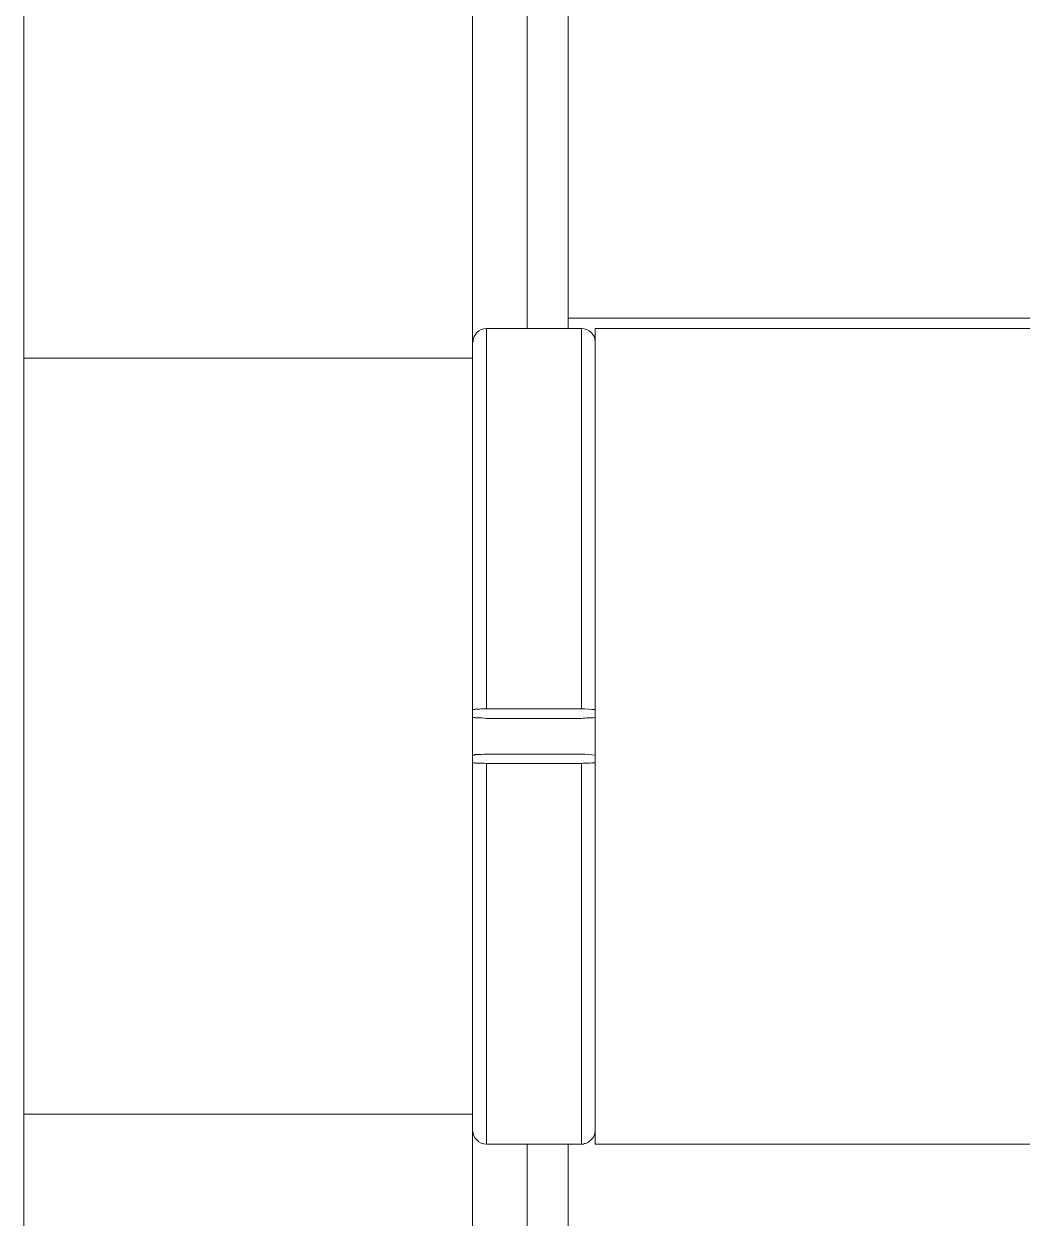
# Model space of a CAD drawing. Header units: millimetres. Extents: x -1838618 to -1600818, y -1770412 to -1553248.
# Drawn here: x -1791919.69 to -1791882.99, y -1684934.02 to -1684890.1 of the extents above; entities that cross this region are included whole.
import ezdxf

# ---------------------------------------------------------------- set-up
doc = ezdxf.new("R2010")
doc.units = ezdxf.units.MM
doc.header["$LTSCALE"] = 100
doc.layers.add('412equipment', color=6, linetype='Continuous')
doc.layers.add('_____1', color=160, linetype='Continuous')

# ---------------------------------------------------------------- blocks, each defined once
blk = doc.blocks.new('A$C2A4D0462')
at = {"layer": '_____1', "color": 7, "lineweight": 0}
for p, q in [((33.1671, 42.9628), (33.1671, 45.7009)), ((33.2674, 45.7009), (33.2674, 42.9628)), ((33.0674, 42.9628), (33.0674, 42.0302)), ((33.3001, 42.9628), (33.0674, 42.9628)), ((35.9671, 42.9879), (33.2674, 42.9879)), ((33.3001, 42.0302), (33.3001, 42.9628)), ((33.3334, 40.9629), (33.3334, 42.9628)), ((33.3334, 42.9628), (34.5331, 42.9628)), ((33.0331, 42.8897), (31.9331, 42.8897)), ((33.0674, 42.0302), (33.3001, 42.0302)), ((33.3001, 42.0067), (33.0674, 42.0067)), ((33.0674, 41.9189), (33.3001, 41.9189)), ((33.0674, 41.8962), (33.0674, 40.9629)), ((33.3001, 41.8962), (33.0674, 41.8962)), ((33.3001, 40.9629), (33.3001, 41.8962)), ((33.0331, 41.0359), (31.9331, 41.0359)), ((33.0674, 40.9629), (33.3001, 40.9629)), ((33.1671, 38.2251), (33.1671, 40.9629)), ((33.2674, 40.9629), (33.2674, 38.2251)), ((33.3334, 40.9629), (34.5331, 40.9629))]:
    blk.add_line(p, q, dxfattribs=at)
for points in [[(33.0331, 45.6951), (33.0331, 45.5528), (33.0331, 43.9057), (33.0331, 42.8897), (33.0331, 41.0359), (33.0331, 40.02), (33.0331, 38.3729), (33.0331, 38.2309)], [(31.9331, 43.9057), (31.9331, 42.8897), (31.9331, 41.0359), (31.9331, 40.02)]]:
    blk.add_lwpolyline(points, dxfattribs=at)
for points in [[(33.0674, 42.9628), (33.049, 42.9628), (33.0342, 42.9479), (33.0342, 42.93)], [(33.3334, 42.93), (33.3334, 42.9479), (33.3186, 42.9628), (33.3001, 42.9628)]]:
    blk.add_open_spline(points, degree=3, dxfattribs=at)
for points, knots in [([(33.0331, 42.0267), (33.0331, 42.0267), (33.0342, 42.0281), (33.0342, 42.0281), (33.0342, 42.0281), (33.0374, 42.0281), (33.0374, 42.0281), (33.0374, 42.0281), (33.0392, 42.0291), (33.0392, 42.0291), (33.0392, 42.0291), (33.0433, 42.0291), (33.0433, 42.0291), (33.054, 42.0284), (33.056, 42.0309), (33.0674, 42.0302)], [0, 0, 0, 0, 1, 1, 1, 2, 2, 2, 3, 3, 3, 4, 4, 4, 5, 5, 5, 5]), ([(33.3001, 42.0302), (33.3101, 42.0298), (33.323, 42.0291), (33.3334, 42.0281), (33.3334, 42.0281), (33.3334, 42.0267), (33.3334, 42.0267)], [0, 0, 0, 0, 1, 1, 1, 2, 2, 2, 2]), ([(33.0674, 42.0067), (33.0581, 42.0071), (33.0533, 42.0085), (33.0433, 42.0078), (33.0433, 42.0078), (33.0392, 42.0078), (33.0392, 42.0078), (33.0392, 42.0078), (33.0374, 42.0088), (33.0374, 42.0088), (33.0374, 42.0088), (33.0342, 42.0088), (33.0342, 42.0088), (33.0342, 42.0088), (33.0331, 42.0098), (33.0331, 42.0098)], [0, 0, 0, 0, 1, 1, 1, 2, 2, 2, 3, 3, 3, 4, 4, 4, 5, 5, 5, 5]), ([(33.3334, 42.0098), (33.3334, 42.0098), (33.3334, 42.0088), (33.3334, 42.0088), (33.3223, 42.0074), (33.3111, 42.0081), (33.3001, 42.0067)], [0, 0, 0, 0, 1, 1, 1, 2, 2, 2, 2]), ([(33.0331, 41.9161), (33.0331, 41.9161), (33.0342, 41.9168), (33.0342, 41.9168), (33.0342, 41.9168), (33.0374, 41.9168), (33.0374, 41.9168), (33.0374, 41.9168), (33.0392, 41.9179), (33.0392, 41.9179), (33.0392, 41.9179), (33.0433, 41.9179), (33.0433, 41.9179), (33.054, 41.9172), (33.0564, 41.9196), (33.0674, 41.9189)], [0, 0, 0, 0, 1, 1, 1, 2, 2, 2, 3, 3, 3, 4, 4, 4, 5, 5, 5, 5]), ([(33.3001, 41.9189), (33.3101, 41.9189), (33.323, 41.9179), (33.3334, 41.9168), (33.3334, 41.9168), (33.3334, 41.9161), (33.3334, 41.9161)], [0, 0, 0, 0, 1, 1, 1, 2, 2, 2, 2]), ([(33.0674, 41.8962), (33.0581, 41.8965), (33.0533, 41.8975), (33.0433, 41.8972), (33.0433, 41.8972), (33.0392, 41.8972), (33.0392, 41.8972), (33.0392, 41.8972), (33.0374, 41.8979), (33.0374, 41.8979), (33.0374, 41.8979), (33.0342, 41.8979), (33.0342, 41.8979), (33.0342, 41.8979), (33.0331, 41.8989), (33.0331, 41.8989)], [0, 0, 0, 0, 1, 1, 1, 2, 2, 2, 3, 3, 3, 4, 4, 4, 5, 5, 5, 5]), ([(33.3334, 41.8989), (33.3334, 41.8989), (33.3334, 41.8979), (33.3334, 41.8979), (33.3223, 41.8965), (33.3111, 41.8975), (33.3001, 41.8962)], [0, 0, 0, 0, 1, 1, 1, 2, 2, 2, 2]), ([(33.0331, 40.9959), (33.0345, 40.9877), (33.0362, 40.9787), (33.0433, 40.9729), (33.0493, 40.9663), (33.0578, 40.9625), (33.0674, 40.9629)], [0, 0, 0, 0, 1, 1, 1, 2, 2, 2, 2]), ([(33.3001, 40.9629), (33.3001, 40.9629), (33.3051, 40.9629), (33.3051, 40.9629), (33.3051, 40.9629), (33.3072, 40.9639), (33.3072, 40.9639), (33.3072, 40.9639), (33.3101, 40.9639), (33.3101, 40.9639), (33.3101, 40.9639), (33.3122, 40.9649), (33.3122, 40.9649), (33.3122, 40.9649), (33.3142, 40.966), (33.3142, 40.966), (33.3142, 40.966), (33.3172, 40.9677), (33.3172, 40.9677), (33.3172, 40.9677), (33.3192, 40.9687), (33.3192, 40.9687), (33.3192, 40.9687), (33.323, 40.9729), (33.323, 40.9729), (33.323, 40.9729), (33.3242, 40.9729), (33.3242, 40.9729), (33.3242, 40.9729), (33.3253, 40.9749), (33.3253, 40.9749), (33.3253, 40.9749), (33.3273, 40.977), (33.3273, 40.977), (33.3273, 40.977), (33.3291, 40.9787), (33.3291, 40.9787), (33.3291, 40.9787), (33.3301, 40.9818), (33.3301, 40.9818), (33.3301, 40.9818), (33.3313, 40.9842), (33.3313, 40.9842), (33.332, 40.987), (33.3337, 40.9928), (33.3334, 40.9959)], [0, 0, 0, 0, 1, 1, 1, 2, 2, 2, 3, 3, 3, 4, 4, 4, 5, 5, 5, 6, 6, 6, 7, 7, 7, 8, 8, 8, 9, 9, 9, 10, 10, 10, 11, 11, 11, 12, 12, 12, 13, 13, 13, 14, 14, 14, 15, 15, 15, 15])]:
    blk.add_open_spline(points, degree=3, knots=knots, dxfattribs=at)
blk = doc.blocks.new('LOW PLATFOR')
at = {"layer": '412equipment', "linetype": 'Continuous', "lineweight": 0, "xscale": 15, "yscale": 15, "zscale": 15}
blk.add_blockref('A$C2A4D0462', (-26600.084, 0, 590), dxfattribs=at)

msp = doc.modelspace()

# ---------------------------------------------------------------- block references
at = {"layer": '412equipment', "color": 7}
msp.add_blockref('LOW PLATFOR', (-1765798.605, -1685545.743), dxfattribs=at)

doc.saveas('drawing.dxf')
